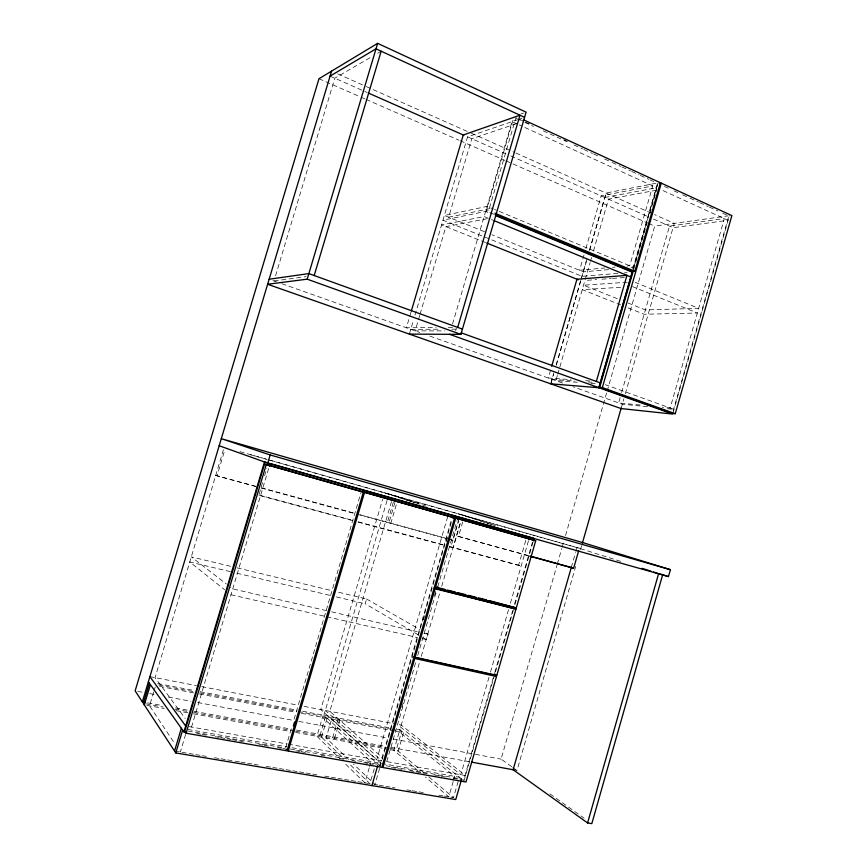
<?xml version="1.0" encoding="UTF-8"?>
<svg xmlns="http://www.w3.org/2000/svg" width="867" height="867" viewBox="0 0 867 867"><rect width="100%" height="100%" fill="white"/><g stroke="black" fill="none" stroke-linecap="round" stroke-linejoin="round"><path stroke-width="0.65" stroke-dasharray="4.33 3.25" d="M673.15 410.806L728.453 217.314M673.02 412.898L729.385 215.688M632.823 268.922L657.522 183.295M633.257 268.326L657.901 182.872L606 193.048L589.267 250.736M632.715 271.035L656.742 187.738L519.355 124.989M657.088 186.546L658.118 182.97M633.712 269.323L647.183 222.624M649.806 213.542L656.915 188.887M511.703 766.677L501.093 759.134L556.917 565.436M557.286 564.135L561.783 548.529M562.152 547.229L564.027 540.726M565.533 535.535L606.737 392.523M607.106 391.223L654.683 226.124L728.074 215.872M571.31 567.419L575.59 552.539M575.905 551.477L577.021 547.576L620.75 561.393M620.133 397.693L618.637 402.895L641.103 405.127M621.628 392.491L669.497 226.124L724.335 218.614L670.18 408.01L662.247 407.219M513.112 769.733L517.003 770.449L575.666 566.433M580.522 549.537L581.638 545.646M621.054 408.563L623.861 398.809M625.302 393.813L674.298 223.383L654.509 214.593M550.556 370.209L548.302 378.001L570.985 379.627M584.022 254.887L579.557 270.276L604.635 268.022M585.875 248.482L601.134 195.909L652.764 185.917L629.724 265.757L627.09 265.996M550.675 383.81L553.861 372.81M556.126 365.018L587.013 258.529M551.217 382.759L553.71 374.197M556.343 365.115L580.803 280.767M581.118 279.651L586.363 261.596M589.701 250.075L606.206 193.135M557.373 375.498L555.877 380.689L577.4 382.293M557.752 374.197L584.813 280.843M585.192 279.553L590.08 262.69M590.449 261.4L591.576 257.51M593.462 251.029L608.493 199.161L659.191 189.689M453.213 781.47L448.759 796.849L425.383 777.027M453.582 780.192L454.698 776.355L399.243 731.9L393.867 750.313L420.3 772.714M449.301 546.719L521.154 566.118L518.618 565.165L526.627 537.464M450.807 797.185L453.463 797.629L459.38 777.179L382.683 763.686M488.988 677.311L460.81 774.719L397.996 725.094M490.494 672.109L508.896 608.471M510.403 603.28L528.469 540.835M493.269 677.68L463.639 780.17L459.694 779.476M494.732 672.629L512.69 610.531M514.51 604.212L532.36 542.504M463.986 780.853L494.006 677.029M495.501 671.849L513.492 609.631M514.998 604.44L533.357 540.921M369.244 767.88L364.866 782.836L344.73 763.296M369.602 766.623L371.065 761.638L322.502 717.323L316.921 736.311L339.94 758.636M447.708 516.667L376.69 759.828L320.747 709.574L382.629 499.284M374.262 768.747L369.895 783.67L349.574 764.13M379.757 765.496L451.512 519.68M379.616 768.368L374.902 784.505L353.433 764.033M379.984 767.132L381.415 761.811M382.119 759.427L451.815 520.634M423.443 619.84L424.949 614.692M446.245 541.702L447.74 536.586M401.887 707.385L403.393 702.183M434.475 595.651L435.993 590.46M386.758 761.605L415.857 661.879M417.742 655.398L436.632 590.644M437.77 586.753L457.082 520.558M459.185 518.39L450.883 546.871L453.203 547.771L460.789 521.782M447.719 538.927L452.856 540.336L458.513 520.937M461.883 779.173L399.871 729.786L419.769 661.543M421.286 656.362L440.198 591.511M441.704 586.32L460.615 521.468M422.489 638.708L426.423 639.618L428.005 634.2L424.527 632.206M423.779 772.638L396.371 749.565L401.703 731.249L392.502 729.494M528.35 555.769L458.47 536.532L462.772 521.793M387.04 500.53L323.879 715.286L380.136 766.2M325.483 716.738L319.923 735.606L343.776 758.549M321.527 737.145L327.097 718.201M391.494 501.603L329.828 711.33L382.77 758.083M393.336 502.231L387.386 522.465L385.566 521.75M418.338 634.882L365.159 603.768L366.568 598.989L336.483 591.76M394.897 502.557L388.99 522.682L390.822 523.397L396.75 503.196M452.552 323.987L511.996 121.629L518.13 124.425M493.757 214.192L486.289 211.093L513.817 117.348M516.298 116.492L488.663 210.605L486.289 211.093M455.684 330.836L456.443 328.257M410.958 312.261L406.374 327.791L436.09 327.563M285.698 747.679L291.811 726.969M294.097 719.198L360.932 492.684M409.365 334.109L413.44 320.302M414.957 315.165L467.551 136.867L516.97 119.928M419.704 315.447L415.141 330.891L444.869 330.858M420.083 314.157L445.876 226.645L488.674 218.43M223.426 449.724L155.085 677.647L185.191 718.461M275.576 275.793L334.814 78.203L371.9 56.615M255.917 486.571L216.999 475.94L224.716 450.201M153.708 691.953L149.547 705.836L174.343 743.008M154.088 690.685L155.226 686.902M185.625 734.338L180.358 752.014L178.851 749.76M352.956 520.709L260.501 495.751L258.875 495.003L262.701 482.171M264.608 475.766L266.906 468.061M191.531 727.055L268.965 467.4M377.687 53.234L381.166 51.218M521.002 113.924L523.549 113.035M518.228 119.494L522.032 118.183M516.494 123.678L471.8 138.742L448.662 217.205L490.364 208.524M604.711 197.492L656.742 187.738M274.026 280.962L306.159 276.616M612.557 267.307L615.202 267.069M608.569 269.637L583.393 271.837L491.957 234.762M631.111 267.665L633.755 267.437L494.569 209.456M617.824 273.408L582.093 276.302L442.972 220.196L485.607 211.45L491.827 214.03M624.435 272.877L627.079 272.661M587.403 280.279L596.648 279.586M601.936 279.196L611.181 278.502M612.503 278.405L624.381 277.516M627.253 282.23L583.556 285.2L618.182 299.039M620.588 287.302L582.256 289.654L620.62 304.913M448.25 327.477L453.647 327.433M410.774 329.341L440.295 329.211M451.837 329.167L455.814 329.146M585.669 380.678L589.668 380.971M551.986 379.312L574.984 381.057M588.162 381.957L592.183 382.249M590.861 383.301L597.58 383.81M647.508 406.731L622.311 404.195L573.336 386.866M667.395 408.725L674.017 409.397L605.307 384.677M174.538 751.039L187.825 753.26M189.158 753.488L194.468 754.377M195.801 754.593L201.111 755.482M202.445 755.699L206.433 756.371M214.409 757.704L219.719 758.592M221.052 758.809L226.363 759.698M227.696 759.926L239.66 761.92M240.983 762.136L246.304 763.025M247.626 763.253L252.947 764.141M254.28 764.358L258.258 765.03M266.234 766.363L271.555 767.252M272.877 767.468L278.199 768.357M279.532 768.574L284.842 769.462M286.175 769.69L291.485 770.579M292.818 770.796L298.129 771.684M299.462 771.912L304.772 772.8M306.105 773.017L311.426 773.906M312.749 774.123L316.737 774.795M324.713 776.128L330.024 777.016M331.357 777.233L336.678 778.122M338 778.349L343.321 779.238M344.643 779.455L349.965 780.343M351.287 780.56L356.608 781.449M357.941 781.676L363.251 782.565M364.584 782.782L368.638 783.465M373.872 784.342L377.86 785.003M379.182 785.22L384.493 786.109M385.815 786.336L391.125 787.214M392.448 787.442L395.103 787.886M407.035 789.88L411.012 790.541M412.345 790.758L417.645 791.647M418.978 791.874L424.277 792.752M438.875 795.191L442.853 795.863M444.175 796.079L449.485 796.968M187.944 731.022L285.015 748.037M290.337 748.969L380.754 764.824M386.053 765.745L461.678 779.01M196.679 733.46L200.645 734.154M201.968 734.392L207.256 735.314M215.2 736.701L219.167 737.394M220.489 737.633L225.788 738.554M227.111 738.782L231.077 739.486M232.399 739.714L237.688 740.635M239.01 740.873L244.31 741.794M258.854 744.341L262.831 745.035M264.153 745.262L269.442 746.194M277.386 747.582L281.352 748.275M282.675 748.503L285.319 748.969M295.842 750.811L299.841 751.516M301.174 751.743L306.506 752.675M321.148 755.244L325.147 755.937M339.799 758.506L343.798 759.199M351.785 760.597L355.784 761.302M363.772 762.7L367.771 763.394M369.104 763.632L374.425 764.564M391.385 767.523L396.642 768.444M397.953 768.682L401.898 769.365M409.777 770.741L415.033 771.663M416.344 771.89L421.6 772.811M422.912 773.039L426.857 773.732M434.735 775.109L439.992 776.03M441.303 776.258L445.248 776.951M453.127 778.328L458.383 779.249M189.19 726.633L287.042 743.962M288.375 744.189L381.74 760.717L325.298 710.452M387.05 761.659L465.525 775.553L401.237 725.094L396.956 724.27M188.009 729.45L286.706 746.801M292.038 747.744L381.361 763.459M145.97 703.852L163.169 706.995M175.08 709.173L188.312 711.59M193.612 712.555L294.195 730.914M295.517 731.152L388.459 748.123M389.782 748.362L396.371 749.565M146.924 705.359L164.231 708.512M176.174 710.68L188.128 712.858M193.439 713.823L290.38 731.477M295.701 732.442L388.936 749.413M390.258 749.662L398.191 751.104L403.556 732.713L395.645 731.217M147.65 702.844L162.27 705.521M175.557 707.949L188.843 710.387M194.154 711.363L291.139 729.104M296.46 730.079L385.468 746.379M390.789 747.343L470.499 761.941M137.788 691.357L143.109 692.354M149.763 693.589L155.085 694.586M168.393 697.068L191.022 701.295M197.676 702.53L293.49 720.412M298.812 721.398L387.983 738.034M393.304 739.031L501.093 759.134M157.664 683.575L193.569 690.425M200.212 691.693L297.283 710.214M302.605 711.233L390.703 728.031M397.249 729.288L399.871 729.786M158.672 684.984L194.555 691.823M199.865 692.831L296.882 711.298M298.215 711.547L391.19 729.245M159.647 686.404L194.078 692.939M199.377 693.947L296.048 712.306M301.337 713.313L394.322 730.968M149.904 676.65L196.408 685.613M201.729 686.631L297.392 705.077M304.035 706.356L396.002 724.086M230.98 594.74L325.428 616.426M326.74 616.73L417.244 637.505M326.404 610.628L232.724 588.899L230.6 587.262M331.682 611.853L418.772 632.054M424.05 633.278L428.005 634.2M230.34 571.646L189.765 561.979L224.64 589.701M236.886 573.206L331.129 595.662M336.363 596.908L365.159 603.768M230.535 566.303L191.304 556.874L226.352 583.979M237.081 567.874L331.248 590.503M258.875 495.003L352.912 520.406M358.147 521.815L444.348 545.105M449.724 546.557L518.618 565.165M358.158 522.118L444.088 545.31M256.123 486.398L215.742 475.365L216.999 475.94M261.325 487.818L355.123 513.437M360.325 514.857L446.928 538.505M261.108 487.98L355.795 513.838M357.096 514.185L446.429 538.58M528.241 555.552L456.443 535.795L458.47 536.532M239.996 451.664L269.604 460.084M270.905 460.453L580.782 548.648M250.227 454.666L267.144 459.477M268.445 459.846L460.399 514.467M464.56 515.659L579.373 548.323M462.512 514.987L495.751 525.825M458.361 513.806L491.416 524.6M396.75 496.271L398.603 496.889M393.347 495.306L426.391 506.274M388.947 494.049L419.249 504.117M384.536 492.803L415.228 503.012M272.964 280.583L276.79 281.938M281.894 283.737L419.693 332.495M429.88 336.103L564.547 383.756M450.84 539.577L452.856 540.336M628.055 307.861L644.138 314.255L697.339 313.02L632.487 286.576M628.076 302.995L645.395 309.909L698.672 308.37L635.11 282.295M485.477 242.532L441.574 224.921L484.111 216.555L492.824 220.142M484.447 231.717L444.359 215.46L487.113 206.357L493.323 208.936M318.969 78.734L359.848 96.681M361.095 97.234L364.812 98.86M366.047 99.402L458.957 140.194M460.193 140.736L504.789 160.319M506.025 160.861L647.248 222.862M648.483 223.404L654.683 226.124M330.067 76.112L367.229 92.531M467.551 136.867L505.916 153.827M510.869 156.017L648.646 216.913M653.534 219.069L673.063 227.696L728.063 220.316L661.369 189.851M337.751 73.89L364.974 85.985M366.21 86.537L470.142 132.705M471.377 133.247L514.695 152.494M515.919 153.036L653.263 214.041M519.604 119.375L524.513 121.629M525.738 122.193L529.412 123.873M563.734 139.63L567.419 141.321M516.277 118.476L523.646 121.857M524.871 122.42L533.465 126.376M543.295 130.884L566.628 141.592M573.997 144.973L582.602 148.918M583.827 149.482L592.421 153.426M593.657 153.99L599.801 156.808M604.711 159.062L610.856 161.88M612.08 162.443L620.674 166.388M621.91 166.952L630.504 170.897M631.729 171.46L639.098 174.841M640.334 175.405L648.928 179.35M650.152 179.913L653.837 181.604M664.48 186.492L668.121 188.161M674.19 190.946L677.831 192.615M682.687 194.847L688.766 197.633M689.98 198.185L698.477 202.087M699.691 202.64L708.187 206.541M709.401 207.105L717.898 210.995M722.753 213.228L728.833 216.013M366.568 598.989L419.888 629.55M422.955 637.592L426.423 639.618M512.765 767.436L517.003 770.449M550.003 793.923L584.109 818.177M428.894 776.951L453.463 797.629M381.068 763.404L331.66 719.068L326.1 737.98L348.556 759.384M338.087 719.133L332.57 737.915L334.207 739.453L339.745 720.596L338.087 719.133"/><path stroke-width="1.3" d="M587.588 822.946L658.617 573.607L662.67 574.756L591.814 823.65L587.588 822.946L513.112 769.733L571.418 567.061M219.178 445.736L267.751 463.108L668.446 576.598L670.419 569.684L582.537 542.525L221.302 438.68L270.179 454.969L670.419 569.684M633.343 270.623L599.661 387.376L672.402 413.396L675.263 413.7L731.867 215.59L661.283 183.143L659.364 183.511M496.477 676.509L465.969 782.023L382.932 767.544L414.762 658.465L496.477 676.509L494.017 675.09L412.573 657.067M515.963 609.089L435.104 588.769L415.12 657.24L496.813 675.328L515.963 609.089L434.129 588.01M455.695 518.184L435.451 587.566L516.298 607.919L535.698 540.78L453.343 517.393L535.698 540.78M596.344 381.447L626.949 275.37L576.956 279.228L551.694 366.308M598.826 387.668L632.498 270.927M495.003 214.713L632.076 271.512L634.872 271.284L660.405 182.731L523.625 119.852M599.661 387.376L602.337 387.592L661.283 183.143M529.65 556.126L573.651 568.232L578.657 550.816M582.386 543.045L621.249 407.902M528.816 539.642L529.564 537.041M461.309 780.289L455.739 799.547L175.795 752.968L143.315 703.375L149.362 683.218M533.357 540.921L534.105 538.331L270.114 463.531L269.334 466.132M447.708 516.667L448.467 514.066M371.9 785.589L377.73 765.604M452.574 518.043L453.333 515.442M454.611 517.881L362.482 491.719L454.611 517.881L381.805 767.349L288.245 751.039L286.522 749.186M437.011 589.343L437.77 586.753M457.418 519.409L458.177 516.819M457.7 327.412L519.983 115.203L463.281 134.981L411.348 310.971M409.365 334.109L460.897 334.369L526.085 112.146L377.644 43.35L318.969 78.734L135.133 690.858L142.34 701.869L144.995 702.357M293.393 725.896L294.542 722.016M363.349 492.098L287.031 750.822L186.091 733.222L184.769 731.38L264.533 464.051L363.349 492.098L264.533 464.051M288.245 751.039L364.519 492.423M144.312 704.882L150.381 684.648M449.529 334.304L672.684 414.068L621.054 408.563L267.621 284.257L307.189 279.174L377.644 43.35M314.19 275.533L381.166 51.218M174.538 751.039L181.333 728.269M175.795 752.968L182.623 730.09M186.578 732.387L183.923 731.921L264.489 461.938L268.987 463.216M186.091 733.222L266.212 464.658M267.751 463.108L270.179 454.969M142.34 701.869L331.562 71.148M330.067 76.112L376.007 48.834L524.568 117.316M269.138 279.228L308.858 273.604L462.436 329.124M550.675 383.81L599.054 387.755L632.379 272.227L495.556 215.569M286.012 749.76L288.657 750.215M471.832 762.18L514.348 769.961M434.486 586.807L444.879 589.419M447.48 590.08L455.283 592.042M457.874 592.703L465.677 594.664M468.278 595.315L476.081 597.287M478.671 597.937L486.474 599.899M489.075 600.56L516.298 607.919M530.853 556.278L573.651 568.232M642.046 568.318L650.965 571.169M653.512 571.982L657.338 573.195M662.009 574.539L668.446 576.598M602.337 387.592L675.263 413.7M461.168 332.809L600.452 382.921M307.189 279.174L460.897 334.369M486.723 243.031L578.289 279.759M494.071 220.651L630.992 277.028M494.905 213.195L634.872 271.284M368.464 93.072L463.834 135.23M494.363 673.919L496.813 675.328M149.904 676.65L185.69 726.015M148.365 681.798L183.923 731.921"/></g></svg>
